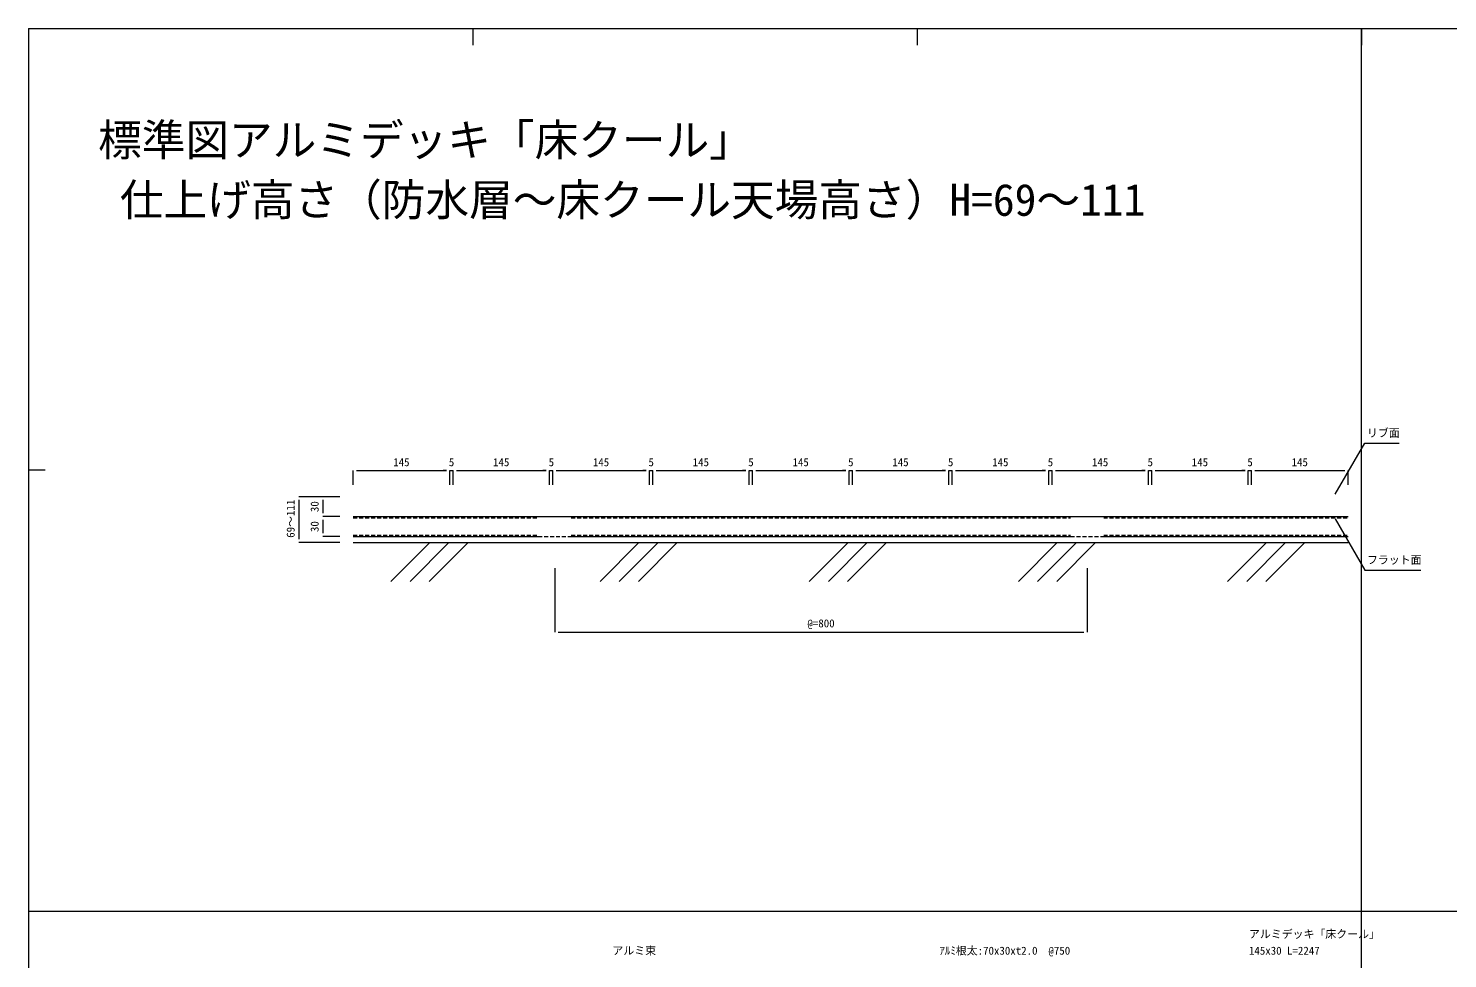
# Model space of a CAD drawing. Units: millimetres on the paper. Extents: x -401 to 401, y -279 to 279.
# Drawn here: x -400.7 to 25.9, y -1 to 278.7 of the extents above; entities that cross this region are included whole.
import ezdxf
from ezdxf.enums import TextEntityAlignment as Align

# ---------------------------------------------------------------- set-up
doc = ezdxf.new("R2010")
doc.units = ezdxf.units.MM
doc.linetypes.add('DASHED1', pattern=[1.8, 1.2, -0.6])
for name, color, linetype, lineweight in [('0-0_A-C01-補助線(非印刷)', 4, 'Continuous', 9), ('0-2_A-E01-仕上太線', 4, 'Continuous', 9), ('0-3_A-C03-壁種別', 4, 'Continuous', 9), ('0-4_ｱﾙﾐ', 4, 'DASHED1', 9), ('0-5_0-A11-寸法_詳細', 5, 'Continuous', 9), ('0-7_A-B03-文字_書込_小', 7, 'Continuous', 9), ('0-9_A-B01-文字_タイトル室名', 2, 'Continuous', 9), ('0-F_0-A01-枠A', 4, 'Continuous', 9)]:
    doc.layers.add(name, color=color, linetype=linetype, lineweight=lineweight)
doc.styles.add('ＭＳ ゴシック', font='')
doc.styles.get('ＭＳ ゴシック').set_extended_font_data('MS Gothic')

msp = doc.modelspace()

# ---------------------------------------------------------------- linework, layer by layer
at = {"layer": '0-0_A-C01-補助線(非印刷)'}
for p, q in [((-267.111, 278.667), (-267.111, 273.667)), ((-133.556, 278.667), (-133.556, 273.667)), ((0, -252), (0, 278.667)), ((0, 278.667), (0, 273.667)), ((-400.667, 146), (-395.667, 146)), ((-400.667, 13.333), (400.667, 13.333)), ((-400.667, 13.333), (-395.667, 13.333))]:
    msp.add_line(p, q, dxfattribs=at)
at = {"layer": '0-2_A-E01-仕上太線'}
msp.add_line((-303.016, 124.101), (-4.016, 124.101), dxfattribs=at)
at = {"layer": '0-3_A-C03-壁種別'}
for p, q in [((-291.712, 112.41), (-280.021, 124.101)), ((-285.95, 112.41), (-274.259, 124.101)), ((-280.187, 112.41), (-268.497, 124.101)), ((-228.852, 112.41), (-217.161, 124.101)), ((-223.09, 112.41), (-211.399, 124.101)), ((-217.327, 112.41), (-205.637, 124.101)), ((-165.992, 112.41), (-154.301, 124.101)), ((-160.23, 112.41), (-148.539, 124.101)), ((-154.468, 112.41), (-142.777, 124.101)), ((-103.132, 112.41), (-91.441, 124.101)), ((-97.37, 112.41), (-85.679, 124.101)), ((-91.608, 112.41), (-79.917, 124.101)), ((-40.272, 112.41), (-28.581, 124.101)), ((-34.51, 112.41), (-22.819, 124.101)), ((-28.748, 112.41), (-17.057, 124.101))]:
    msp.add_line(p, q, dxfattribs=at)
at = {"layer": '0-4_ｱﾙﾐ', "color": 3, "linetype": 'Continuous'}
for p, q in [((-303.016, 131.901), (-4.016, 131.901)), ((-303.016, 125.901), (-247.491, 125.901)), ((-237.491, 125.901), (-87.491, 125.901)), ((-77.491, 125.901), (-4.016, 125.901))]:
    msp.add_line(p, q, dxfattribs=at)
at = {"layer": '0-4_ｱﾙﾐ'}
for p, q in [((-303.016, 131.501), (-247.491, 131.501)), ((-237.491, 131.501), (-87.491, 131.501)), ((-77.491, 131.501), (-4.016, 131.501)), ((-303.016, 126.301), (-247.491, 126.301)), ((-247.491, 125.901), (-237.491, 125.901)), ((-237.491, 126.301), (-87.491, 126.301)), ((-87.491, 125.901), (-77.491, 125.901)), ((-77.491, 126.301), (-4.016, 126.301))]:
    msp.add_line(p, q, dxfattribs=at)
at = {"layer": '0-5_0-A11-寸法_詳細'}
for p, q in [((-303.013, 141.498), (-303.013, 145.796)), ((-302.013, 145.796), (-275.013, 145.796)), ((-275.013, 145.796), (-276.013, 145.796)), ((-274.013, 141.498), (-274.013, 145.796)), ((-274.013, 141.498), (-274.013, 145.796)), ((-274.013, 145.796), (-273.013, 145.796)), ((-273.013, 141.498), (-273.013, 145.796)), ((-273.013, 141.498), (-273.013, 145.796)), ((-272.013, 145.796), (-271.013, 145.796)), ((-272.013, 145.796), (-245.013, 145.796)), ((-245.013, 145.796), (-246.013, 145.796)), ((-244.013, 141.498), (-244.013, 145.796)), ((-244.013, 141.498), (-244.013, 145.796)), ((-244.013, 145.796), (-243.013, 145.796)), ((-243.013, 141.498), (-243.013, 145.796)), ((-243.013, 141.498), (-243.013, 145.796)), ((-242.013, 145.796), (-241.013, 145.796)), ((-242.013, 145.796), (-215.013, 145.796)), ((-215.013, 145.796), (-216.013, 145.796)), ((-214.013, 141.498), (-214.013, 145.796)), ((-214.013, 141.498), (-214.013, 145.796)), ((-214.013, 145.796), (-213.013, 145.796)), ((-213.013, 141.498), (-213.013, 145.796)), ((-213.013, 141.498), (-213.013, 145.796)), ((-212.013, 145.796), (-211.013, 145.796)), ((-212.013, 145.796), (-185.013, 145.796)), ((-185.013, 145.796), (-186.013, 145.796)), ((-184.013, 141.498), (-184.013, 145.796)), ((-184.013, 141.498), (-184.013, 145.796)), ((-184.013, 145.796), (-183.013, 145.796)), ((-183.013, 141.498), (-183.013, 145.796)), ((-183.013, 141.498), (-183.013, 145.796)), ((-182.013, 145.796), (-181.013, 145.796)), ((-182.013, 145.796), (-155.013, 145.796)), ((-155.013, 145.796), (-156.013, 145.796)), ((-154.013, 141.498), (-154.013, 145.796)), ((-154.013, 141.498), (-154.013, 145.796)), ((-154.013, 145.796), (-153.013, 145.796)), ((-153.013, 141.498), (-153.013, 145.796)), ((-153.013, 141.498), (-153.013, 145.796)), ((-152.013, 145.796), (-151.013, 145.796)), ((-152.013, 145.796), (-125.013, 145.796)), ((-125.013, 145.796), (-126.013, 145.796)), ((-124.013, 141.498), (-124.013, 145.796)), ((-124.013, 141.498), (-124.013, 145.796)), ((-124.013, 145.796), (-123.013, 145.796)), ((-123.013, 141.498), (-123.013, 145.796)), ((-123.013, 141.498), (-123.013, 145.796)), ((-122.013, 145.796), (-121.013, 145.796)), ((-122.013, 145.796), (-95.013, 145.796)), ((-95.013, 145.796), (-96.013, 145.796)), ((-94.013, 141.498), (-94.013, 145.796)), ((-94.013, 141.498), (-94.013, 145.796)), ((-94.013, 145.796), (-93.013, 145.796)), ((-93.013, 141.498), (-93.013, 145.796)), ((-93.013, 141.498), (-93.013, 145.796)), ((-92.013, 145.796), (-91.013, 145.796)), ((-92.013, 145.796), (-65.013, 145.796)), ((-65.013, 145.796), (-66.013, 145.796)), ((-64.013, 141.498), (-64.013, 145.796)), ((-64.013, 141.498), (-64.013, 145.796)), ((-64.013, 145.796), (-63.013, 145.796)), ((-63.013, 141.498), (-63.013, 145.796)), ((-63.013, 141.498), (-63.013, 145.796)), ((-62.013, 145.796), (-61.013, 145.796)), ((-62.013, 145.796), (-35.013, 145.796)), ((-35.013, 145.796), (-36.013, 145.796)), ((-34.013, 141.498), (-34.013, 145.796)), ((-34.013, 141.498), (-34.013, 145.796)), ((-34.013, 145.796), (-33.013, 145.796)), ((-33.013, 141.498), (-33.013, 145.796)), ((-33.013, 141.498), (-33.013, 145.796)), ((-32.013, 145.796), (-31.013, 145.796)), ((-32.013, 145.796), (-5.013, 145.796)), ((-4.013, 141.498), (-4.013, 145.796)), ((-307.016, 137.901), (-319.392, 137.901)), ((-319.392, 136.901), (-319.392, 125.101)), ((-307.016, 137.901), (-312.178, 137.901)), ((-312.178, 136.901), (-312.178, 132.901)), ((-307.016, 131.901), (-312.178, 131.901)), ((-307.016, 131.901), (-312.178, 131.901)), ((-312.178, 130.901), (-312.178, 126.901)), ((-307.016, 124.101), (-319.392, 124.101)), ((-307.016, 125.901), (-312.178, 125.901)), ((-242.491, 116.41), (-242.491, 97.159)), ((-82.491, 116.41), (-82.491, 97.159)), ((-241.491, 97.159), (-83.491, 97.159))]:
    msp.add_line(p, q, dxfattribs=at)
at = {"layer": '0-7_A-B03-文字_書込_小'}
for points in [[(-7.878, 138.631), (0.993, 153.99), (11.349, 153.99)], [(-7.878, 131.198), (0.993, 115.839), (17.866, 115.839)]]:
    msp.add_lwpolyline(points, dxfattribs=at)
at = {"layer": '0-F_0-A01-枠A'}
for q in [(-400.667, -278.667), (400.667, 278.667)]:
    msp.add_line((-400.667, 278.667), q, dxfattribs=at)

# ---------------------------------------------------------------- texts
at = {"layer": '0-5_0-A11-寸法_詳細', "style": 'ＭＳ ゴシック'}
for s, p in [('145', (-291.014, 146.334)), ('5', (-274.3, 146.334)), ('145', (-261.014, 146.334)), ('5', (-244.3, 146.334)), ('145', (-231.014, 146.334)), ('5', (-214.3, 146.334)), ('145', (-201.014, 146.334)), ('5', (-184.3, 146.334)), ('145', (-171.014, 146.334)), ('5', (-154.3, 146.334)), ('145', (-141.014, 146.334)), ('5', (-124.3, 146.334)), ('145', (-111.014, 146.334)), ('5', (-94.3, 146.334)), ('145', (-81.014, 146.334)), ('5', (-64.3, 146.334)), ('145', (-51.014, 146.334)), ('5', (-34.3, 146.334)), ('145', (-21.014, 146.334)), ('@=800', (-166.529, 97.9))]:
    msp.add_text(s, height=2.405, dxfattribs=at).set_placement(p, align=Align.BOTTOM_LEFT)
for s, p in [('69～111', (-319.93, 125.54)), ('30', (-312.716, 133.269)), ('30', (-312.716, 127.269))]:
    msp.add_text(s, height=2.405, rotation=90, dxfattribs=at).set_placement(p, align=Align.BOTTOM_LEFT)
at = {"layer": '0-7_A-B03-文字_書込_小', "style": 'ＭＳ ゴシック'}
for s, p in [('リブ面', (1.646, 155.129)), ('フラット面', (1.646, 116.978)), ('アルミデッキ「床クール」', (-33.829, 4.503)), ('アルミ束', (-225.135, -0.474)), ('ｱﾙﾐ根太:70x30xt2.0\u3000@750', (-126.848, -0.497)), ('145x30 L=2247', (-33.829, -0.497))]:
    msp.add_text(s, height=2.405, dxfattribs=at).set_placement(p, align=Align.BOTTOM_LEFT)
at = {"layer": '0-9_A-B01-文字_タイトル室名', "style": 'ＭＳ ゴシック'}
for s, p in [('標準図アルミデッキ「床クール」', (-379.716, 237.442)), (' 仕上げ高さ（防水層～床クール天場高さ）H=69～111', (-379.716, 219.442))]:
    msp.add_text(s, height=9.619, dxfattribs=at).set_placement(p, align=Align.BOTTOM_LEFT)

doc.saveas('drawing.dxf')
